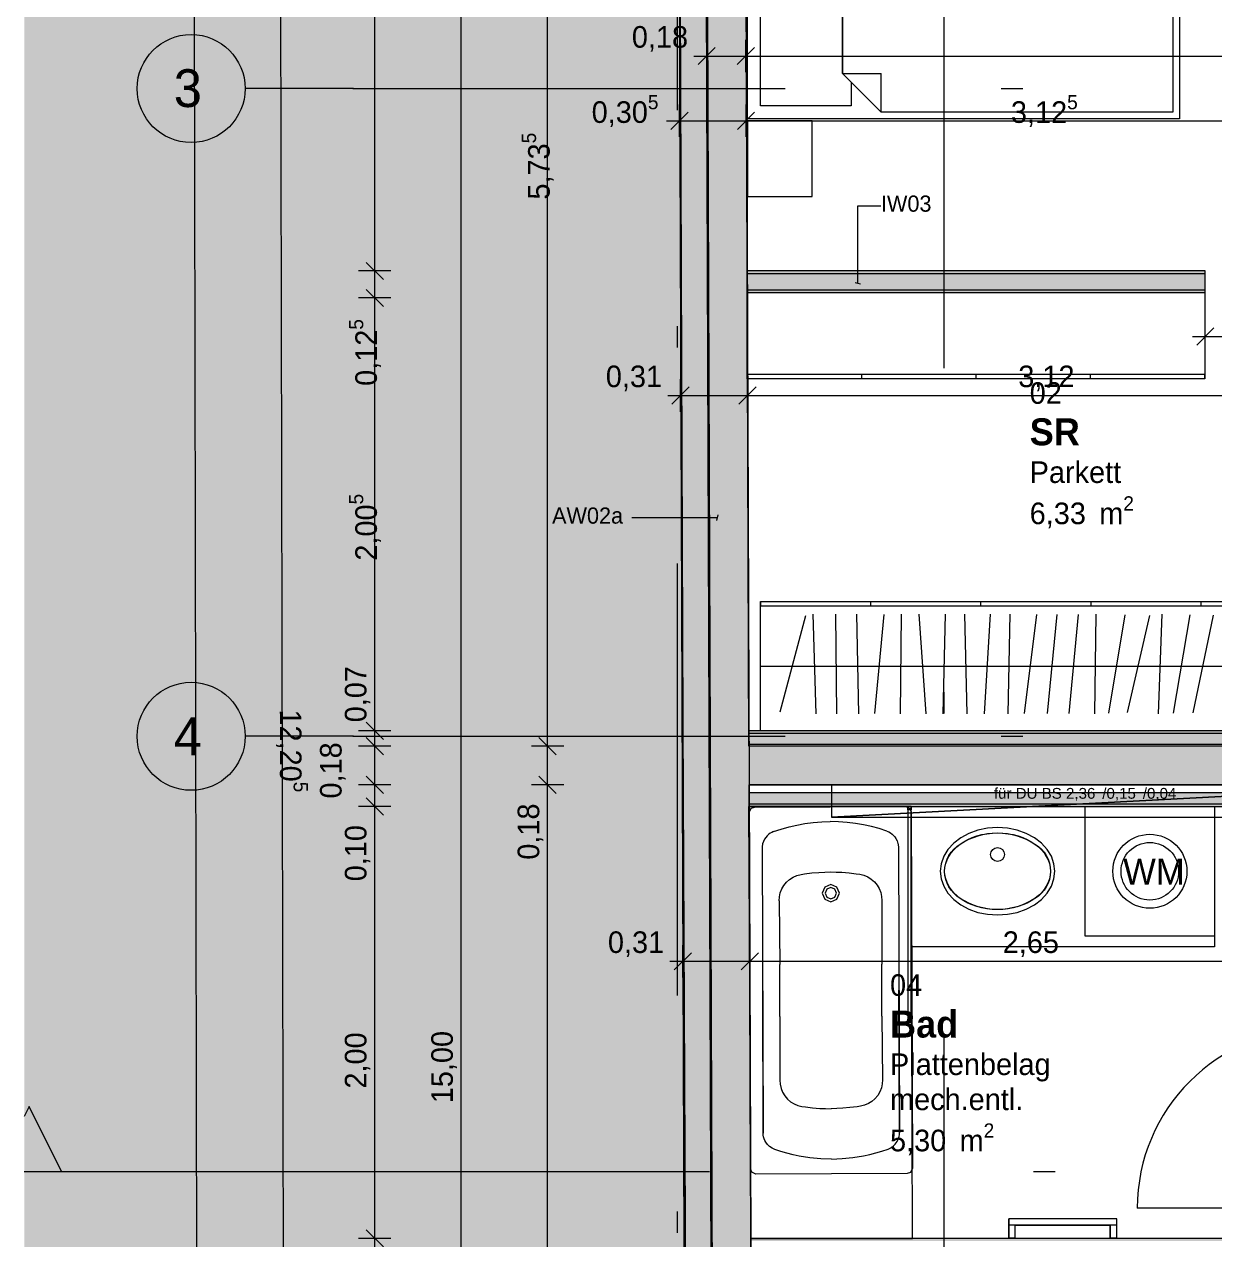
# Model space of a CAD drawing. Header units: metres. Extents: x -3 to 205, y -18 to 45.
# Drawn here: x -3.02 to 2.49, y -8.33 to -2.7 of the extents above; entities that cross this region are included whole.
import ezdxf

# ---------------------------------------------------------------- set-up
doc = ezdxf.new("R2010")
doc.units = ezdxf.units.M
doc.header["$MEASUREMENT"] = 0
for name, pattern in [('Achse', [0.004, 0.002, -0.001, 0, -0.001]), ('Punkt 1_1', [0.075, 0.025, -0.05]), ('Schnittlinie', [0.006, 0.003, -0.0015, 0, -0.0015]), ('Untersicht', [0.001, 0.0005, -0.0005])]:
    doc.linetypes.add(name, pattern=pattern)
for name, color, linetype in [('1._1.Stock PP STG1_3_000 Achsraster', 7, 'Continuous'), ('1._1.Stock PP STG1_3_110 Wand Aussen', 7, 'Continuous'), ('1._1.Stock PP STG1_3_120 Wand Innen tragend', 7, 'Continuous'), ('1._1.Stock PP STG1_3_130 Wand Innen', 7, 'Continuous'), ('1._1.Stock PP STG1_3_210 Decke', 7, 'Continuous'), ('1._1.Stock PP STG1_3_220 Bodenaufbau', 7, 'Continuous'), ('1._1.Stock PP STG1_3_270 Deckendurchbruchsymbol', 7, 'Continuous'), ('1._1.Stock PP STG1_3_510 Möblierung', 7, 'Continuous'), ('1._1.Stock PP STG1_3_540 Sanitäreinrichtung', 7, 'Continuous'), ('1._1.Stock PP STG1_3_725 Nachbarbebauung', 7, 'Continuous'), ('1._1.Stock PP STG1_3_810 Raum', 7, 'Continuous'), ('1._1.Stock PP STG1_3_815 Raumbegrenzung', 7, 'Continuous'), ('1._1.Stock PP STG1_3_851 Marker Schnitt', 7, 'Continuous'), ('1._1.Stock PP STG1_3_915 Allgemein Beschriftung.x', 7, 'Continuous'), ('1._1.Stock PP STG1_3_950 Polierplan Bemaßung', 7, 'Continuous'), ('1._1.Stock PP STG1_3_Neubau_840 Baulinien', 7, 'Continuous')]:
    doc.layers.add(name, color=color, linetype=linetype)
doc.styles.add('ERSTELLTER_STIL_1', font='arial.ttf')
doc.styles.add('ERSTELLTER_STIL_2', font='')
doc.styles.add('ERSTELLTER_STIL_6', font='')
doc.styles.add('ERSTELLTER_STIL_8', font='')
doc.styles.get('ERSTELLTER_STIL_2').set_extended_font_data('Eurostile')
doc.styles.get('ERSTELLTER_STIL_6').set_extended_font_data('Eurostile', bold=True)
doc.styles.get('ERSTELLTER_STIL_8').set_extended_font_data('Muli')
doc.linetypes.add('Grenze Bundesland', pattern='A,0,[2,415_260415_PP_VA_1_4 1 St1.Shx,S=1.5873e-05,R=0,X=0,Y=0],-0.003,0', length=0.003)
doc.linetypes.add('Grenze Grundstück', pattern='A,0,[1,415_260415_PP_VA_1_4 1 St1.Shx,S=0.00031746,R=0,X=0,Y=0],-0.04,0', length=0.04)

msp = doc.modelspace()

# ---------------------------------------------------------------- hatches: boundary and pattern name
at = {"layer": '1._1.Stock PP STG1_3_110 Wand Aussen', "linetype": 'Continuous', "lineweight": 13, "true_color": 0xff6400}
msp.add_hatch(color=30, dxfattribs=at).paths.add_polyline_path([(0.0048, 0.0639), (0.0602, -15.0639), (0.1797, -14.9168), (0.1253, -0.0832)])
at = {"layer": '1._1.Stock PP STG1_3_110 Wand Aussen', "linetype": 'Continuous', "lineweight": 0, "true_color": 0x373737}
msp.add_hatch(color=250, dxfattribs=at).paths.add_polyline_path([(0.1845, -14.87), (0.1305, -0.13), (0.1255, -0.13), (0.1795, -14.87)])
at = {"layer": '1._1.Stock PP STG1_3_110 Wand Aussen', "linetype": 'Continuous', "lineweight": 13, "true_color": 0x3f7f02}
msp.add_hatch(color=76, dxfattribs=at).paths.add_polyline_path([(0.3111, -0.31), (0.1311, -0.31), (0.1839, -14.69), (0.3639, -14.69)])
at = {"layer": '1._1.Stock PP STG1_3_120 Wand Innen tragend', "linetype": 'Continuous', "lineweight": 13, "true_color": 0xfb02fe}
msp.add_hatch(color=6, dxfattribs=at).paths.add_polyline_path([(3.445, -5.975), (0.3319, -5.975), (0.332, -5.9875), (3.445, -5.9875)])
at = {"layer": '1._1.Stock PP STG1_3_120 Wand Innen tragend', "linetype": 'Continuous', "lineweight": 13, "true_color": 0xffaa00}
msp.add_hatch(color=40, dxfattribs=at).paths.add_polyline_path([(3.445, -5.9875), (0.332, -5.9875), (0.3321, -6.0375), (3.445, -6.0375)])
at = {"layer": '1._1.Stock PP STG1_3_120 Wand Innen tragend', "linetype": 'Continuous', "lineweight": 13, "true_color": 0x3f7f02}
msp.add_hatch(color=76, dxfattribs=at).paths.add_polyline_path([(3.445, -6.045), (0.3322, -6.045), (0.3328, -6.225), (3.445, -6.225)])
at = {"layer": '1._1.Stock PP STG1_3_130 Wand Innen', "linetype": 'Continuous', "lineweight": 13, "true_color": 0xfb02fe}
for points in [[(2.445, -3.845), (0.3241, -3.845), (0.3241, -3.8575), (2.445, -3.8575)], [(0.3245, -3.945), (2.445, -3.945), (2.445, -3.9325), (0.3244, -3.9325)], [(0.3332, -6.325), (2.985, -6.325), (2.985, -6.3125), (0.3331, -6.3125)], [(2.985, -8.325), (0.3405, -8.325), (0.3406, -8.3375), (2.985, -8.3375)]]:
    msp.add_hatch(color=6, dxfattribs=at).paths.add_polyline_path(points)
at = {"layer": '1._1.Stock PP STG1_3_130 Wand Innen', "linetype": 'Continuous', "lineweight": 13, "true_color": 0xffaa00}
for points in [[(2.445, -3.8575), (0.3241, -3.8575), (0.3244, -3.9325), (2.445, -3.9325)], [(0.3331, -6.3125), (2.985, -6.3125), (2.985, -6.2625), (0.333, -6.2625)]]:
    msp.add_hatch(color=40, dxfattribs=at).paths.add_polyline_path(points)
at = {"layer": '1._1.Stock PP STG1_3_725 Nachbarbebauung', "linetype": 'Continuous', "lineweight": 0, "true_color": 0x1f1f1f}
msp.add_hatch(color=250, dxfattribs=at).paths.add_polyline_path([(-3.0225, -18), (0.0554, -18), (0.0528, -14.1947), (0.0564, -12.2031), (0.0099, -2.0785), (-3.0225, -2.0701)])
at = {"layer": '1._1.Stock PP STG1_3_851 Marker Schnitt', "linetype": 'Continuous', "lineweight": 0, "true_color": 0x000000}
msp.add_hatch(color=18, dxfattribs=at).paths.add_polyline_path([(-3, -7.715), (-3.0225, -7.76), (-3.0225, -8.015), (-2.85, -8.015)])

# ---------------------------------------------------------------- linework, layer by layer
at = {"layer": '1._1.Stock PP STG1_3_000 Achsraster', "color": 5, "linetype": 'Achse', "lineweight": 0, "ltscale": 1000}
for p, q in [((0, 3), (0, -18)), ((-1.5, -3), (-2, -3)), ((-1.5, -3), (21, -3)), ((-1.5, -6), (-2, -6)), ((-1.5, -6), (21, -6))]:
    msp.add_line(p, q, dxfattribs=at)
at = {"layer": '1._1.Stock PP STG1_3_000 Achsraster', "color": 5, "linetype": 'Continuous', "lineweight": 0, "ltscale": 1000}
for centre in [(-2.25, -3), (-2.25, -6)]:
    msp.add_circle(centre, 0.25, dxfattribs=at)
at = {"layer": '1._1.Stock PP STG1_3_000 Achsraster', "color": 5, "linetype": 'Achse', "lineweight": 0, "ltscale": 1000}
for p in [(-1.5, -3), (-1.5, -3), (-1.5, -6), (-1.5, -6)]:
    msp.add_point(p, dxfattribs=at)
at = {"layer": '1._1.Stock PP STG1_3_110 Wand Aussen', "color": 7, "linetype": 'Continuous', "lineweight": 13, "ltscale": 1000}
for p, q in [((0.0048, 0.0639), (0.0602, -15.0639)), ((0.1255, -0.13), (0.1795, -14.87))]:
    msp.add_line(p, q, dxfattribs=at)
at = {"layer": '1._1.Stock PP STG1_3_110 Wand Aussen', "color": 7, "linetype": 'Continuous', "lineweight": 18, "ltscale": 1000}
msp.add_line((0.1311, -0.31), (0.1839, -14.69), dxfattribs=at)
at = {"layer": '1._1.Stock PP STG1_3_110 Wand Aussen', "color": 7, "linetype": 'Continuous', "lineweight": 13, "ltscale": 1000, "flags": 128}
msp.add_lwpolyline([(-0.0003, 0.07), (0.0553, -15.07)], dxfattribs=at)
at = {"layer": '1._1.Stock PP STG1_3_110 Wand Aussen', "color": 7, "linetype": 'Continuous', "lineweight": 18, "ltscale": 1000, "flags": 128}
for points in [[(0.3322, -6.045), (0.3111, -0.31)], [(0.3639, -14.69), (0.3328, -6.225)]]:
    msp.add_lwpolyline(points, dxfattribs=at)
at = {"layer": '1._1.Stock PP STG1_3_120 Wand Innen tragend', "color": 7, "linetype": 'Continuous', "lineweight": 13, "ltscale": 1000}
for p, q in [((3.445, -5.9875), (0.332, -5.9875)), ((3.445, -6.0375), (0.3321, -6.0375))]:
    msp.add_line(p, q, dxfattribs=at)
at = {"layer": '1._1.Stock PP STG1_3_120 Wand Innen tragend', "color": 7, "linetype": 'Continuous', "lineweight": 18, "ltscale": 1000}
msp.add_line((3.445, -6.045), (0.3322, -6.045), dxfattribs=at)
at = {"layer": '1._1.Stock PP STG1_3_120 Wand Innen tragend', "color": 7, "linetype": 'Continuous', "lineweight": 13, "ltscale": 1000, "flags": 128}
for points in [[(3.445, -5.975), (0.3319, -5.975)], [(0.3319, -5.975), (0.332, -5.9875)], [(0.332, -5.9875), (0.3321, -6.0375)], [(0.3321, -6.0375), (0.3322, -6.045)]]:
    msp.add_lwpolyline(points, dxfattribs=at)
at = {"layer": '1._1.Stock PP STG1_3_120 Wand Innen tragend', "color": 7, "linetype": 'Continuous', "lineweight": 18, "ltscale": 1000, "flags": 128}
msp.add_lwpolyline([(0.3328, -6.225), (3.445, -6.225)], dxfattribs=at)
at = {"layer": '1._1.Stock PP STG1_3_130 Wand Innen', "color": 7, "linetype": 'Continuous', "lineweight": 18, "ltscale": 1000}
for p, q in [((2.445, -3.8575), (0.3241, -3.8575)), ((0.3244, -3.9325), (2.445, -3.9325)), ((2.985, -6.2625), (0.333, -6.2625)), ((0.3331, -6.3125), (2.985, -6.3125))]:
    msp.add_line(p, q, dxfattribs=at)
at = {"layer": '1._1.Stock PP STG1_3_130 Wand Innen', "color": 7, "linetype": 'Continuous', "lineweight": 13, "ltscale": 1000}
msp.add_line((2.96, -8.185), (2.13, -8.185), dxfattribs=at)
at = {"layer": '1._1.Stock PP STG1_3_130 Wand Innen', "color": 7, "linetype": 'Continuous', "lineweight": 18, "ltscale": 1000, "flags": 128}
for points in [[(2.445, -3.845), (0.3241, -3.845)], [(0.3241, -3.845), (0.3245, -3.945)], [(2.445, -3.945), (2.445, -3.845)], [(0.3245, -3.945), (2.445, -3.945)], [(2.985, -6.225), (0.3328, -6.225)], [(0.3328, -6.225), (0.3332, -6.325)], [(0.3332, -6.325), (2.985, -6.325)], [(2.985, -8.325), (0.3405, -8.325)], [(0.3405, -8.325), (0.3409, -8.425)]]:
    msp.add_lwpolyline(points, dxfattribs=at)
at = {"layer": '1._1.Stock PP STG1_3_130 Wand Innen', "color": 7, "linetype": 'Continuous', "lineweight": 13, "ltscale": 1000}
msp.add_arc((2.96, -8.185), 0.83, 90, 180, dxfattribs=at)
at = {"layer": '1._1.Stock PP STG1_3_210 Decke', "color": 7, "linetype": 'Continuous', "lineweight": 13, "ltscale": 1000, "true_color": 0xf4f4f4, "flags": 128}
msp.add_lwpolyline([(0.1305, -0.13), (0.1845, -14.87), (5.505, -14.87), (5.505, -15.84), (13.475, -15.84), (13.475, -14.87), (18.8055, -14.87), (18.8546, -0.13), (15.89, -0.13)], dxfattribs=at)
msp.add_lwpolyline([(0.1305, -0.13), (0.1845, -14.87), (5.505, -14.87), (5.505, -15.84), (13.475, -15.84), (13.475, -14.87), (18.8055, -14.87), (18.8546, -0.13), (15.89, -0.13)], dxfattribs=at)
msp.add_lwpolyline([(0.1305, -0.13), (0.1845, -14.87), (5.505, -14.87), (5.505, -15.84), (13.475, -15.84), (13.475, -14.87), (18.8055, -14.87), (18.8546, -0.13), (15.89, -0.13)], dxfattribs=at)
at = {"layer": '1._1.Stock PP STG1_3_220 Bodenaufbau', "color": 7, "linetype": 'Continuous', "lineweight": 13, "ltscale": 1000, "true_color": 0xf4f4f4, "flags": 128}
msp.add_lwpolyline([(3.445, -0.31), (0.3111, -0.31), (0.3639, -14.69), (5.685, -14.69), (5.685, -15.66), (13.295, -15.66), (13.295, -14.69), (18.6261, -14.69), (18.674, -0.31), (15.505, -0.31), (15.505, -0.71), (12.78, -0.71), (12.78, -0.13), (6.2, -0.13), (6.2, -0.71), (3.445, -0.71)], close=True, dxfattribs=at)
at = {"layer": '1._1.Stock PP STG1_3_270 Deckendurchbruchsymbol', "color": 1, "linetype": 'Continuous', "lineweight": 0, "ltscale": 1000, "flags": 128}
for points in [[(2.9548, -6.255), (3.075, -6.2252), (0.715, -6.225), (0.715, -6.375)], [(0.715, -6.375), (3.075, -6.3752), (3.075, -6.2252), (2.9548, -6.255)]]:
    msp.add_lwpolyline(points, close=True, dxfattribs=at)
at = {"layer": '1._1.Stock PP STG1_3_510 Möblierung', "color": 8, "linetype": 'Continuous', "lineweight": 13, "ltscale": 1000, "true_color": 0x7e7f7f}
for p, q in [((0.325, -3.14), (0.325, -1.34)), ((2.325, -1.34), (2.325, -3.14)), ((0.765, -2.93), (0.765, -2.24)), ((2.295, -2.24), (2.295, -3.11)), ((0.945, -3.11), (0.765, -2.93)), ((0.765, -2.93), (0.945, -2.93)), ((0.945, -3.11), (0.945, -2.93)), ((2.325, -3.14), (0.325, -3.14)), ((0.625, -3.15), (0.325, -3.15)), ((0.325, -3.15), (0.325, -3.5)), ((0.625, -3.5), (0.625, -3.15)), ((2.295, -3.11), (0.945, -3.11)), ((0.325, -3.5), (0.625, -3.5)), ((2.4434, -4.325), (0.3245, -4.325)), ((0.8542, -4.345), (0.8542, -4.325)), ((1.384, -4.345), (1.384, -4.325)), ((1.9137, -4.345), (1.9137, -4.325)), ((2.4434, -4.345), (2.4434, -4.325)), ((0.385, -5.375), (0.385, -5.395)), ((0.385, -5.395), (3.445, -5.395)), ((0.895, -5.375), (0.895, -5.395)), ((1.405, -5.375), (1.405, -5.395)), ((1.915, -5.375), (1.915, -5.395)), ((2.425, -5.375), (2.425, -5.395)), ((0.5948, -5.442), (0.4752, -5.888)), ((0.6276, -5.4343), (0.6424, -5.8957)), ((0.7325, -5.4341), (0.7375, -5.8959)), ((0.8303, -5.4342), (0.8397, -5.8958)), ((0.9564, -5.4351), (0.9136, -5.8949)), ((1.037, -5.4341), (1.033, -5.8959)), ((1.1192, -5.4347), (1.1508, -5.8953)), ((1.2409, -5.4342), (1.2291, -5.8958)), ((1.3296, -5.4342), (1.3404, -5.8958)), ((1.4494, -5.4346), (1.4206, -5.8954)), ((1.5399, -5.4342), (1.5301, -5.8958)), ((1.6638, -5.4359), (1.6062, -5.8941)), ((1.7573, -5.4352), (1.7127, -5.8948)), ((1.8571, -5.4352), (1.8129, -5.8948)), ((1.9379, -5.4342), (1.9321, -5.8959)), ((2.0727, -5.4372), (1.9973, -5.8928)), ((2.1865, -5.4399), (2.0835, -5.8901)), ((2.2432, -5.4343), (2.2268, -5.8957)), ((2.3738, -5.4374), (2.2962, -5.8926)), ((2.4821, -5.439), (2.3879, -5.891)), ((0.385, -5.675), (3.445, -5.675))]:
    msp.add_line(p, q, dxfattribs=at)
at = {"layer": '1._1.Stock PP STG1_3_510 Möblierung', "color": 8, "linetype": 'Continuous', "lineweight": 13, "ltscale": 1000, "true_color": 0x7e7f7f, "flags": 128}
for points in [[(0.765, -2.93), (0.805, -2.97), (0.805, -3.08), (0.385, -3.08), (0.385, -2.3), (0.765, -2.3)], [(2.4434, -4.345), (0.3245, -4.345), (0.3245, -3.945), (2.4434, -3.945)], [(0.385, -5.375), (3.445, -5.375), (3.445, -5.975), (0.385, -5.975)]]:
    msp.add_lwpolyline(points, close=True, dxfattribs=at)
at = {"layer": '1._1.Stock PP STG1_3_540 Sanitäreinrichtung', "color": 150, "linetype": 'Continuous', "lineweight": 13, "ltscale": 1000, "true_color": 0x0f7ffe}
for p, q in [((1.0682, -6.34), (1.0682, -6.325)), ((1.0682, -6.325), (1.0832, -6.325)), ((1.0832, -6.34), (1.0682, -6.34)), ((1.0832, -6.325), (1.0832, -6.34)), ((0.5181, -6.4192), (0.5546, -6.4109)), ((0.5546, -6.4109), (0.5914, -6.4043)), ((0.5914, -6.4043), (0.6302, -6.3992)), ((0.6302, -6.3992), (0.6693, -6.3962)), ((0.6693, -6.3962), (0.7084, -6.395)), ((0.7476, -6.3959), (0.7084, -6.395)), ((0.7867, -6.3987), (0.7476, -6.3959)), ((0.8256, -6.4034), (0.7867, -6.3987)), ((0.8624, -6.4098), (0.8256, -6.4034)), ((0.899, -6.4178), (0.8624, -6.4098)), ((0.4099, -6.468), (0.4048, -6.4756)), ((0.4159, -6.461), (0.4099, -6.468)), ((0.4227, -6.4547), (0.4159, -6.461)), ((0.4301, -6.4493), (0.4227, -6.4547)), ((0.4381, -6.4447), (0.4301, -6.4493)), ((0.4466, -6.4411), (0.4381, -6.4447)), ((0.4466, -6.4411), (0.4821, -6.4293)), ((0.4821, -6.4293), (0.5181, -6.4192)), ((0.935, -6.4277), (0.899, -6.4178)), ((0.9706, -6.4392), (0.935, -6.4277)), ((0.9706, -6.4392), (0.9791, -6.4427)), ((0.9791, -6.4427), (0.9871, -6.4473)), ((0.9871, -6.4473), (0.9946, -6.4526)), ((0.9946, -6.4526), (1.0014, -6.4589)), ((1.0014, -6.4589), (1.0075, -6.4658)), ((1.0075, -6.4658), (1.0127, -6.4734)), ((0.3935, -6.5139), (0.3934, -6.5171)), ((0.3934, -6.5171), (0.3983, -7.838)), ((0.3937, -6.5107), (0.3935, -6.5139)), ((0.394, -6.5075), (0.3937, -6.5107)), ((0.3944, -6.5044), (0.394, -6.5075)), ((0.395, -6.5012), (0.3944, -6.5044)), ((0.3956, -6.4981), (0.395, -6.5012)), ((0.3994, -6.4865), (0.3956, -6.4981)), ((0.4048, -6.4756), (0.3994, -6.4865)), ((1.0127, -6.4734), (1.0182, -6.4843)), ((1.0182, -6.4843), (1.022, -6.4958)), ((1.022, -6.4958), (1.0227, -6.4989)), ((1.0227, -6.4989), (1.0233, -6.5021)), ((1.0233, -6.5021), (1.0237, -6.5052)), ((1.0237, -6.5052), (1.0241, -6.5084)), ((1.0241, -6.5084), (1.0242, -6.5116)), ((1.0242, -6.5116), (1.0243, -6.5148)), ((1.0243, -6.5148), (1.0292, -7.8357)), ((0.5545, -6.6443), (0.5734, -6.6396)), ((0.5734, -6.6396), (0.5894, -6.6371)), ((0.5894, -6.6371), (0.6229, -6.633)), ((0.6229, -6.633), (0.6564, -6.6301)), ((0.6564, -6.6301), (0.6828, -6.6288)), ((0.6828, -6.6288), (0.7093, -6.6283)), ((0.7093, -6.6283), (0.7358, -6.6286)), ((0.7358, -6.6286), (0.7622, -6.6297)), ((0.7622, -6.6297), (0.7958, -6.6323)), ((0.7958, -6.6323), (0.8292, -6.6362)), ((0.8292, -6.6362), (0.8453, -6.6386)), ((0.8453, -6.6386), (0.8642, -6.6432)), ((0.4841, -6.7067), (0.4936, -6.6903)), ((0.4936, -6.6903), (0.5059, -6.6752)), ((0.5059, -6.6752), (0.5204, -6.6624)), ((0.5204, -6.6624), (0.5367, -6.6519)), ((0.5367, -6.6519), (0.5545, -6.6443)), ((0.8642, -6.6432), (0.882, -6.6507)), ((0.882, -6.6507), (0.8985, -6.661)), ((0.8985, -6.661), (0.913, -6.6737)), ((0.913, -6.6737), (0.9254, -6.6887)), ((0.9254, -6.6887), (0.935, -6.7051)), ((0.4719, -6.7622), (0.4731, -6.7431)), ((0.4731, -6.7431), (0.4772, -6.7245)), ((0.4772, -6.7245), (0.4841, -6.7067)), ((0.935, -6.7051), (0.9421, -6.7228)), ((0.9421, -6.7228), (0.9463, -6.7413)), ((0.9463, -6.7413), (0.9477, -6.7604)), ((0.4719, -6.7622), (0.4746, -7.0573)), ((0.9477, -6.7604), (0.9472, -7.0556)), ((0.4753, -7.1629), (0.4746, -7.0573)), ((0.9472, -7.1611), (0.9472, -7.0556)), ((0.3983, -7.838), (0.3959, -7.1775)), ((0.4754, -7.2972), (0.4753, -7.1629)), ((0.9481, -7.2955), (0.9472, -7.1611)), ((1.0292, -7.8357), (1.0267, -7.1752)), ((0.4754, -7.2972), (0.4749, -7.5923)), ((0.9481, -7.2955), (0.9508, -7.5906)), ((1.0682, -7.325), (1.0682, -7.31)), ((1.0682, -7.31), (1.0832, -7.31)), ((1.0832, -7.31), (1.0832, -7.325)), ((1.0832, -7.325), (1.0682, -7.325)), ((0.4749, -7.5923), (0.4763, -7.6116)), ((0.9508, -7.5906), (0.9495, -7.6099)), ((0.4763, -7.6116), (0.4807, -7.6304)), ((0.4807, -7.6304), (0.488, -7.6485)), ((0.488, -7.6485), (0.4979, -7.665)), ((0.9381, -7.6468), (0.9283, -7.6635)), ((0.9453, -7.6287), (0.9381, -7.6468)), ((0.9495, -7.6099), (0.9453, -7.6287)), ((0.4979, -7.665), (0.5105, -7.6799)), ((0.5105, -7.6799), (0.5249, -7.6923)), ((0.5249, -7.6923), (0.5412, -7.7024)), ((0.5412, -7.7024), (0.5587, -7.7097)), ((0.5587, -7.7097), (0.5773, -7.7141)), ((0.8678, -7.7085), (0.8493, -7.7131)), ((0.8853, -7.7011), (0.8678, -7.7085)), ((0.9015, -7.6909), (0.8853, -7.7011)), ((0.9158, -7.6784), (0.9015, -7.6909)), ((0.9283, -7.6635), (0.9158, -7.6784)), ((0.5773, -7.7141), (0.5934, -7.7165)), ((0.5934, -7.7165), (0.6269, -7.7204)), ((0.6269, -7.7204), (0.6604, -7.723)), ((0.6604, -7.723), (0.6869, -7.7241)), ((0.6869, -7.7241), (0.7133, -7.7245)), ((0.7398, -7.724), (0.7133, -7.7245)), ((0.7662, -7.7226), (0.7398, -7.724)), ((0.7997, -7.7198), (0.7662, -7.7226)), ((0.8332, -7.7157), (0.7997, -7.7198)), ((0.8493, -7.7131), (0.8332, -7.7157)), ((0.3988, -7.8467), (0.3983, -7.838)), ((0.4002, -7.8552), (0.3988, -7.8467)), ((0.4026, -7.8636), (0.4002, -7.8552)), ((0.4058, -7.8717), (0.4026, -7.8636)), ((0.4099, -7.8793), (0.4058, -7.8717)), ((0.4181, -7.8905), (0.4099, -7.8793)), ((1.0098, -7.8883), (1.0178, -7.8771)), ((1.0178, -7.8771), (1.0219, -7.8694)), ((1.0219, -7.8694), (1.0251, -7.8613)), ((1.0251, -7.8613), (1.0273, -7.8529)), ((1.0273, -7.8529), (1.0287, -7.8443)), ((1.0287, -7.8443), (1.0292, -7.8357)), ((0.428, -7.9001), (0.4181, -7.8905)), ((0.4394, -7.9079), (0.428, -7.9001)), ((0.452, -7.9135), (0.4394, -7.9079)), ((0.4799, -7.9228), (0.452, -7.9135)), ((0.5082, -7.9309), (0.4799, -7.9228)), ((0.5367, -7.938), (0.5082, -7.9309)), ((0.8915, -7.9367), (0.92, -7.9294)), ((0.92, -7.9294), (0.9482, -7.921)), ((0.9482, -7.921), (0.976, -7.9116)), ((0.976, -7.9116), (0.9885, -7.9058)), ((0.9885, -7.9058), (0.9999, -7.898)), ((0.9999, -7.898), (1.0098, -7.8883)), ((0.5654, -7.944), (0.5367, -7.938)), ((0.6147, -7.9517), (0.5654, -7.944)), ((0.6643, -7.9563), (0.6147, -7.9517)), ((0.7142, -7.9577), (0.6643, -7.9563)), ((0.7142, -7.9577), (0.764, -7.9559)), ((0.764, -7.9559), (0.8136, -7.951)), ((0.8136, -7.951), (0.8628, -7.9429)), ((0.8628, -7.9429), (0.8915, -7.9367)), ((1.535, -8.3247), (1.535, -8.2347)), ((2.035, -8.2347), (1.535, -8.2347)), ((2.035, -8.2647), (1.535, -8.2647)), ((1.565, -8.3247), (1.565, -8.2647)), ((2.005, -8.3247), (2.005, -8.2647)), ((2.035, -8.3247), (2.035, -8.2347)), ((1.565, -8.3247), (1.535, -8.3247)), ((2.035, -8.3247), (2.005, -8.3247))]:
    msp.add_line(p, q, dxfattribs=at)
at = {"layer": '1._1.Stock PP STG1_3_540 Sanitäreinrichtung', "color": 150, "linetype": 'Continuous', "lineweight": 13, "ltscale": 1000, "true_color": 0x0f7ffe, "flags": 128}
for points in [[(0.3304, -6.325), (0.3405, -8.325), (1.0894, -8.325), (1.0832, -6.325)], [(1.0682, -6.325), (1.0682, -6.34), (1.0682, -7.31), (1.0682, -7.325), (1.0832, -7.325), (1.0832, -7.31), (1.0832, -6.34), (1.0832, -6.325)], [(2.4882, -6.975), (1.0832, -6.975), (1.0832, -6.325), (2.4882, -6.325)], [(0.7112, -6.6864), (0.6829, -6.6982), (0.6713, -6.7265), (0.6832, -6.7548), (0.7115, -6.7664), (0.7397, -6.7545), (0.7513, -6.7262), (0.7395, -6.698)], [(2.035, -8.3247), (2.035, -8.2347), (1.535, -8.2347), (1.535, -8.3247), (1.565, -8.3247), (1.565, -8.2647), (2.005, -8.2647), (2.005, -8.3247)]]:
    msp.add_lwpolyline(points, close=True, dxfattribs=at)
for points in [[(0.3449, -8.0183), (0.3393, -8.0027), (0.3333, -6.3528), (0.3426, -6.3332), (0.3582, -6.3277), (1.0582, -6.3251), (1.0778, -6.3344)], [(1.0778, -6.3344), (1.0833, -6.35), (1.0893, -8)], [(0.7112, -6.7004), (0.6929, -6.7081), (0.6853, -6.7265), (0.693, -6.7448)], [(0.693, -6.7448), (0.7114, -6.7524), (0.7298, -6.7447), (0.7374, -6.7263), (0.7296, -6.7079)], [(0.7296, -6.7079), (0.7112, -6.7004)], [(1.08, -8.0196), (1.0644, -8.0251), (0.3644, -8.0276), (0.3449, -8.0183)], [(1.0893, -8), (1.08, -8.0196)]]:
    msp.add_lwpolyline(points, dxfattribs=at)
at = {"layer": '1._1.Stock PP STG1_3_540 Sanitäreinrichtung', "color": 150, "linetype": 'Punkt 1_1', "lineweight": 13, "ltscale": 1000, "true_color": 0x0f7ffe, "flags": 128}
msp.add_lwpolyline([(2.4882, -6.325), (2.4882, -6.925), (1.8882, -6.925), (1.8882, -6.325)], close=True, dxfattribs=at)
at = {"layer": '1._1.Stock PP STG1_3_540 Sanitäreinrichtung', "color": 150, "linetype": 'Grenze Bundesland', "lineweight": 13, "ltscale": 1000, "true_color": 0x0f7ffe, "flags": 128}
msp.add_lwpolyline([(1.4832, -6.4225), (1.4372, -6.4256), (1.3926, -6.4347), (1.3507, -6.4496), (1.3129, -6.4699), (1.2802, -6.4948), (1.2537, -6.5238), (1.2342, -6.5557), (1.2222, -6.5898), (1.2182, -6.625), (1.2222, -6.6602), (1.2342, -6.6943), (1.2537, -6.7263), (1.2802, -6.7552), (1.3129, -6.7801), (1.3507, -6.8004), (1.3926, -6.8153), (1.4372, -6.8244), (1.4832, -6.8275), (1.5292, -6.8244), (1.5738, -6.8153), (1.6157, -6.8004), (1.6535, -6.7801), (1.6862, -6.7552), (1.7127, -6.7263), (1.7322, -6.6943), (1.7442, -6.6602), (1.7482, -6.625), (1.7442, -6.5898), (1.7322, -6.5557), (1.7127, -6.5238), (1.6862, -6.4948), (1.6535, -6.4699), (1.6157, -6.4496), (1.5738, -6.4347), (1.5292, -6.4256)], close=True, dxfattribs=at)
at = {"layer": '1._1.Stock PP STG1_3_540 Sanitäreinrichtung', "color": 150, "linetype": 'Continuous', "lineweight": 13, "ltscale": 1000, "true_color": 0x0f7ffe, "flags": 128}
msp.add_lwpolyline([(1.4832, -6.4475, -0.146813), (1.6564, -6.4995, -0.265687), (1.7282, -6.625, -0.265687), (1.6564, -6.7505, -0.146813), (1.4832, -6.8025, -0.146813), (1.31, -6.7505, -0.265687), (1.2382, -6.625, -0.265687), (1.31, -6.4995, -0.146813)], format="xyb", close=True, dxfattribs=at)
at = {"layer": '1._1.Stock PP STG1_3_540 Sanitäreinrichtung', "color": 150, "linetype": 'Punkt 1_1', "lineweight": 13, "ltscale": 1000, "true_color": 0x0f7ffe}
for radius in [0.1714, 0.1333]:
    msp.add_circle((2.1882, -6.625), radius, dxfattribs=at)
at = {"layer": '1._1.Stock PP STG1_3_540 Sanitäreinrichtung', "color": 150, "linetype": 'Continuous', "lineweight": 13, "ltscale": 1000, "true_color": 0x0f7ffe}
msp.add_circle((1.4832, -6.5475), 0.032, dxfattribs=at)
msp.add_ellipse((1.4832, -6.625), major_axis=(0.245, 0), ratio=0.72449, dxfattribs=at)
at = {"layer": '1._1.Stock PP STG1_3_725 Nachbarbebauung', "color": 8, "linetype": 'Continuous', "lineweight": 13, "ltscale": 1000, "flags": 128}
msp.add_lwpolyline([(0.0554, -18), (0.0528, -14.1947), (0.0564, -12.2031), (0.0099, -2.0785), (-3.0225, -2.0701)], dxfattribs=at)
at = {"layer": '1._1.Stock PP STG1_3_815 Raumbegrenzung', "color": 8, "linetype": 'Untersicht', "lineweight": 13, "ltscale": 1000, "flags": 128}
msp.add_lwpolyline([(3.445, -3.945), (2.445, -3.945)], dxfattribs=at)
at = {"layer": '1._1.Stock PP STG1_3_851 Marker Schnitt', "color": 7, "linetype": 'Schnittlinie', "lineweight": 13, "ltscale": 1000}
for p, q in [((1.235, 4.805), (1.235, -18)), ((-2.85, -8.015), (14.6743, -8.015))]:
    msp.add_line(p, q, dxfattribs=at)
at = {"layer": '1._1.Stock PP STG1_3_851 Marker Schnitt', "color": 7, "linetype": 'Continuous', "lineweight": 13, "ltscale": 1000, "flags": 128}
msp.add_lwpolyline([(-3.0225, -8.015), (-2.85, -8.015), (-3, -7.715), (-3.0225, -7.76)], dxfattribs=at)
at = {"layer": '1._1.Stock PP STG1_3_915 Allgemein Beschriftung.x', "color": 7, "linetype": 'Continuous', "lineweight": 13, "ltscale": 1000}
for p, q in [((0.8365, -3.9016), (0.8365, -3.5429)), ((0.8365, -3.5429), (0.9433, -3.5429)), ((0.824, -3.8982), (0.849, -3.9049)), ((-0.0449, -4.9875), (-0.2105, -4.9875)), ((0.187, -4.9875), (-0.0449, -4.9875)), ((0.1836, -5), (0.1903, -4.975))]:
    msp.add_line(p, q, dxfattribs=at)
at = {"layer": '1._1.Stock PP STG1_3_950 Polierplan Bemaßung', "color": 1, "linetype": 'Continuous', "lineweight": 13, "ltscale": 1000, "true_color": 0xfb0106}
for p, q in [((-1, -15), (-1, 0)), ((-2.2413, -0.0046), (-2.2061, -18)), ((-1.8413, -0.0038), (-1.8174, -12.2067))]:
    msp.add_line(p, q, dxfattribs=at)
at = {"layer": '1._1.Stock PP STG1_3_950 Polierplan Bemaßung', "color": 6, "linetype": 'Continuous', "lineweight": 13, "ltscale": 1000, "true_color": 0xfb02fe}
for p, q in [((-1.4, -3.845), (-1.4, -0.31)), ((0.0112, -3.2244), (0.0112, -3.0744)), ((0.3186, -3.2244), (0.3186, -3.0744)), ((-0.0488, -3.1494), (0.0112, -3.1494)), ((0.0512, -3.1094), (-0.0288, -3.1894)), ((0.0112, -3.1494), (0.3186, -3.1494)), ((0.3586, -3.1094), (0.2786, -3.1894)), ((0.3186, -3.1494), (3.445, -3.1494)), ((-1.44, -3.805), (-1.36, -3.885)), ((-1.325, -3.845), (-1.475, -3.845)), ((-1.4, -3.97), (-1.4, -3.845)), ((-1.44, -3.93), (-1.36, -4.01)), ((-1.325, -3.97), (-1.475, -3.97)), ((-1.4, -5.975), (-1.4, -3.97)), ((2.485, -4.1085), (2.405, -4.1885)), ((2.445, -4.2235), (2.445, -4.0735)), ((2.385, -4.1485), (2.445, -4.1485)), ((2.445, -4.1485), (3.445, -4.1485)), ((0.056, -4.3816), (-0.024, -4.4616)), ((0.016, -4.4966), (0.016, -4.3466)), ((0.3661, -4.3816), (0.2861, -4.4616)), ((0.3261, -4.4966), (0.3261, -4.3466)), ((-0.044, -4.4216), (0.016, -4.4216)), ((0.016, -4.4216), (0.3261, -4.4216)), ((0.3261, -4.4216), (3.445, -4.4216)), ((-1.44, -5.935), (-1.36, -6.015)), ((-1.325, -5.975), (-1.475, -5.975)), ((-1.44, -6.005), (-1.36, -6.085)), ((-1.4, -6.045), (-1.4, -5.975)), ((-1.325, -6.045), (-1.475, -6.045)), ((-1.4, -6.225), (-1.4, -6.045)), ((-1.44, -6.185), (-1.36, -6.265)), ((-1.325, -6.225), (-1.475, -6.225)), ((-1.4, -6.325), (-1.4, -6.225)), ((-1.44, -6.285), (-1.36, -6.365)), ((-1.325, -6.325), (-1.475, -6.325)), ((-1.4, -8.325), (-1.4, -6.325)), ((0.0257, -7.117), (0.0257, -6.967)), ((0.3357, -7.117), (0.3357, -6.967)), ((0.0658, -7.002), (-0.0142, -7.082)), ((0.3757, -7.002), (0.2957, -7.082)), ((-0.0342, -7.042), (0.0257, -7.042)), ((0.0257, -7.042), (0.3357, -7.042)), ((0.3357, -7.042), (2.985, -7.042)), ((-1.325, -8.325), (-1.475, -8.325)), ((-1.44, -8.285), (-1.36, -8.365)), ((-1.4, -8.425), (-1.4, -8.325))]:
    msp.add_line(p, q, dxfattribs=at)
at = {"layer": '1._1.Stock PP STG1_3_950 Polierplan Bemaßung', "color": 76, "linetype": 'Continuous', "lineweight": 13, "ltscale": 1000, "true_color": 0x3f7f02}
for p, q in [((-0.6, -6.045), (-0.6, -0.31)), ((0.1766, -2.8094), (0.0966, -2.8894)), ((0.1366, -2.9244), (0.1366, -2.7744)), ((0.3574, -2.8094), (0.2774, -2.8894)), ((0.3174, -2.9244), (0.3174, -2.7744)), ((0.0766, -2.8494), (0.1366, -2.8494)), ((0.1366, -2.8494), (0.3174, -2.8494)), ((0.3174, -2.8494), (9.37, -2.8494)), ((-0.64, -6.005), (-0.56, -6.085)), ((-0.525, -6.045), (-0.675, -6.045)), ((-0.6, -6.225), (-0.6, -6.045)), ((-0.64, -6.185), (-0.56, -6.265)), ((-0.525, -6.225), (-0.675, -6.225)), ((-0.6, -14.69), (-0.6, -6.225))]:
    msp.add_line(p, q, dxfattribs=at)
at = {"layer": '1._1.Stock PP STG1_3_Neubau_840 Baulinien', "color": 76, "linetype": 'Grenze Grundstück', "lineweight": 13, "ltscale": 1000, "true_color": 0x3f7f02, "flags": 128}
msp.add_lwpolyline([(0.0591, -18), (0.0564, -12.2031), (0, -0.0002), (18.985, -0.0012), (18.958, -11.4452), (18.914, -18)], dxfattribs=at)

# ---------------------------------------------------------------- texts
at = {"layer": '1._1.Stock PP STG1_3_000 Achsraster', "color": 5, "linetype": 'Continuous', "lineweight": 0, "char_height": 0.175, "attachment_point": 1, "style": 'ERSTELLTER_STIL_2'}
for s, insert in [('\\A1;{\\pql;\\pt0;\\fEurostile|b0|i0|c0|p0;\\W1.000000;3}', (-2.3305, -2.9107)), ('\\A1;{\\pql;\\pt0;\\fEurostile|b0|i0|c0|p0;\\W1.000000;4}', (-2.3305, -5.9125))]:
    msp.add_mtext(s, dxfattribs=dict(at, insert=insert))
at = {"layer": '1._1.Stock PP STG1_3_270 Deckendurchbruchsymbol', "color": 1, "linetype": 'Continuous', "lineweight": 0, "insert": (1.895, -6.3037), "char_height": 0.05, "attachment_point": 8, "rotation": 359.9959, "style": 'ERSTELLTER_STIL_1'}
msp.add_mtext('\\A1;{\\pqc;\\pt0;\\fArial|b0|i0|c0|p0;\\W1.000000;für DU BS 2,36\\fArial|b0|i0|c0|p0;\\W1.000000;\\A1{\\H.66x;\\S^  ;}\\fArial|b0|i0|c0|p0;\\W1.000000; /0,15\\fArial|b0|i0|c0|p0;\\W1.000000;\\A1{\\H.66x;\\S^  ;}\\fArial|b0|i0|c0|p0;\\W1.000000; /0,04\\fArial|b0|i0|c0|p0;\\W1.000000;\\A1{\\H.66x;\\S^  ;}}', dxfattribs=at)
at = {"layer": '1._1.Stock PP STG1_3_540 Sanitäreinrichtung', "color": 150, "linetype": 'Continuous', "lineweight": 13, "true_color": 0x0f7ffe, "insert": (2.3496, -6.6267), "char_height": 0.12, "attachment_point": 6, "style": 'ERSTELLTER_STIL_8'}
msp.add_mtext('\\A1;{\\pqr;\\fMuli|b0|i0|c0|p0;\\W1.000000;WM}', dxfattribs=at)
at = {"layer": '1._1.Stock PP STG1_3_810 Raum', "color": 7, "linetype": 'Continuous', "lineweight": 13, "attachment_point": 1}
for s, insert, char_height, style in [('\\A1;{\\pql;\\pt0;\\fEurostile|b0|i0|c0|p0;\\W1.000000;02}', (1.6319, -4.3602), 0.1, 'ERSTELLTER_STIL_2'), ('\\A1;{\\pql;\\pt0;\\fEurostile|b1|i0|c0|p0;\\W1.000000;SR}', (1.6319, -4.5273), 0.125, 'ERSTELLTER_STIL_6'), ('\\A1;{\\pql;\\pt0;\\fEurostile|b0|i0|c0|p0;\\W1.000000;Parkett}', (1.6319, -4.7268), 0.1, 'ERSTELLTER_STIL_2'), ('\\A1;{\\pql;\\pt0,0.05;\\fEurostile|b0|i0|c0|p0;\\W1.000000;6,33\\fEurostile|b0|i0|c0|p0;\\W1.000000;\\A1{\\H.66x;\\S^  ;}\\fEurostile|b0|i0|c0|p0;\\W1.000000; m\\fEurostile|b0|i0|c0|p0;\\W1.000000;\\A1{\\H.66x;\\S2^  ;}}', (1.6319, -4.8883), 0.1, 'ERSTELLTER_STIL_2'), ('\\A1;{\\pql;\\pt0;\\fEurostile|b0|i0|c0|p0;\\W1.000000;04}', (0.9854, -7.102), 0.1, 'ERSTELLTER_STIL_2'), ('\\A1;{\\pql;\\pt0;\\fEurostile|b1|i0|c0|p0;\\W1.000000;Bad}', (0.9854, -7.2702), 0.125, 'ERSTELLTER_STIL_6'), ('\\A1;{\\pql;\\pt0;\\fEurostile|b0|i0|c0|p0;\\W1.000000;Plattenbelag}', (0.9854, -7.4687), 0.1, 'ERSTELLTER_STIL_2'), ('\\A1;{\\pql;\\pt0;\\fEurostile|b0|i0|c0|p0;\\W1.000000;mech.entl.}', (0.9854, -7.6312), 0.1, 'ERSTELLTER_STIL_2'), ('\\A1;{\\pql;\\pt0,0.05;\\fEurostile|b0|i0|c0|p0;\\W1.000000;5,30\\fEurostile|b0|i0|c0|p0;\\W1.000000;\\A1{\\H.66x;\\S^  ;}\\fEurostile|b0|i0|c0|p0;\\W1.000000; m\\fEurostile|b0|i0|c0|p0;\\W1.000000;\\A1{\\H.66x;\\S2^  ;}}', (0.9854, -7.7927), 0.1, 'ERSTELLTER_STIL_2')]:
    msp.add_mtext(s, dxfattribs=dict(at, insert=insert, char_height=char_height, style=style))
at = {"layer": '1._1.Stock PP STG1_3_915 Allgemein Beschriftung.x', "color": 7, "linetype": 'Continuous', "lineweight": 13, "char_height": 0.075, "attachment_point": 4, "style": 'ERSTELLTER_STIL_2'}
for s, insert in [('\\A1;{\\pql;\\fEurostile|b0|i0|c0|p0;\\W1.000000;IW03}', (0.9433, -3.5335)), ('\\A1;{\\pql;\\fEurostile|b0|i0|c0|p0;\\W1.000000;AW02a}', (-0.5792, -4.9782))]:
    msp.add_mtext(s, dxfattribs=dict(at, insert=insert))
at = {"layer": '1._1.Stock PP STG1_3_950 Polierplan Bemaßung', "color": 76, "linetype": 'Continuous', "lineweight": 13, "true_color": 0x3f7f02, "insert": (-0.2098, -2.8294), "char_height": 0.1, "width": 0.306373, "attachment_point": 7, "style": 'ERSTELLTER_STIL_2'}
msp.add_mtext('\\A1;{\\pql;\\fEurostile|b0|i0|c0|p0;\\W1.000000;0,18}', dxfattribs=at)
at = {"layer": '1._1.Stock PP STG1_3_950 Polierplan Bemaßung', "color": 6, "linetype": 'Continuous', "lineweight": 13, "true_color": 0xfb02fe, "char_height": 0.1, "attachment_point": 7, "style": 'ERSTELLTER_STIL_2'}
for s, insert in [('\\A1;{\\pql;\\fEurostile|b0|i0|c0|p0;\\W1.000000;0,30\\fEurostile|b0|i0|c0|p0;\\W1.000000;\\A1{\\H.66x;\\S5^  ;}}', (-0.3959, -3.1883)), ('\\A1;{\\pql;\\fEurostile|b0|i0|c0|p0;\\W1.000000;3,12\\fEurostile|b0|i0|c0|p0;\\W1.000000;\\A1{\\H.66x;\\S5^  ;}}', (1.5451, -3.1883))]:
    msp.add_mtext(s, dxfattribs=dict(at, insert=insert))
at = {"layer": '1._1.Stock PP STG1_3_950 Polierplan Bemaßung', "color": 76, "linetype": 'Continuous', "lineweight": 13, "true_color": 0x3f7f02, "insert": (-0.561, -3.5142), "char_height": 0.1, "attachment_point": 7, "rotation": 90, "style": 'ERSTELLTER_STIL_2'}
msp.add_mtext('\\A1;{\\pql;\\fEurostile|b0|i0|c0|p0;\\W1.000000;5,73\\fEurostile|b0|i0|c0|p0;\\W1.000000;\\A1{\\H.66x;\\S5^  ;}}', dxfattribs=at)
at = {"layer": '1._1.Stock PP STG1_3_950 Polierplan Bemaßung', "color": 6, "linetype": 'Continuous', "lineweight": 13, "true_color": 0xfb02fe, "char_height": 0.1, "attachment_point": 7, "rotation": 90, "style": 'ERSTELLTER_STIL_2'}
for s, insert in [('\\A1;{\\pql;\\fEurostile|b0|i0|c0|p0;\\W1.000000;0,12\\fEurostile|b0|i0|c0|p0;\\W1.000000;\\A1{\\H.66x;\\S5^  ;}}', (-1.361, -4.3771)), ('\\A1;{\\pql;\\fEurostile|b0|i0|c0|p0;\\W1.000000;2,00\\fEurostile|b0|i0|c0|p0;\\W1.000000;\\A1{\\H.66x;\\S5^  ;}}', (-1.361, -5.1864))]:
    msp.add_mtext(s, dxfattribs=dict(at, insert=insert))
at = {"layer": '1._1.Stock PP STG1_3_950 Polierplan Bemaßung', "color": 6, "linetype": 'Continuous', "lineweight": 13, "true_color": 0xfb02fe, "char_height": 0.1, "width": 0.306373, "attachment_point": 7, "style": 'ERSTELLTER_STIL_2'}
for s, insert in [('\\A1;{\\pql;\\fEurostile|b0|i0|c0|p0;\\W1.000000;0,31}', (-0.3303, -4.4016)), ('\\A1;{\\pql;\\fEurostile|b0|i0|c0|p0;\\W1.000000;3,12}', (1.5792, -4.4016)), ('\\A1;{\\pql;\\fEurostile|b0|i0|c0|p0;\\W1.000000;0,31}', (-0.3206, -7.022)), ('\\A1;{\\pql;\\fEurostile|b0|i0|c0|p0;\\W1.000000;2,65}', (1.5072, -7.022))]:
    msp.add_mtext(s, dxfattribs=dict(at, insert=insert))
at = {"layer": '1._1.Stock PP STG1_3_950 Polierplan Bemaßung', "color": 6, "linetype": 'Continuous', "lineweight": 13, "true_color": 0xfb02fe, "char_height": 0.1, "width": 0.306373, "attachment_point": 7, "rotation": 90, "style": 'ERSTELLTER_STIL_2'}
for s, insert in [('\\A1;{\\pql;\\fEurostile|b0|i0|c0|p0;\\W1.000000;0,07}', (-1.42, -5.935)), ('\\A1;{\\pql;\\fEurostile|b0|i0|c0|p0;\\W1.000000;0,18}', (-1.535, -6.2882)), ('\\A1;{\\pql;\\fEurostile|b0|i0|c0|p0;\\W1.000000;0,10}', (-1.42, -6.6714)), ('\\A1;{\\pql;\\fEurostile|b0|i0|c0|p0;\\W1.000000;2,00}', (-1.42, -7.6314))]:
    msp.add_mtext(s, dxfattribs=dict(at, insert=insert))
at = {"layer": '1._1.Stock PP STG1_3_950 Polierplan Bemaßung', "color": 1, "linetype": 'Continuous', "lineweight": 13, "true_color": 0xfb0106, "insert": (-1.8688, -5.8758), "char_height": 0.1, "attachment_point": 7, "rotation": 270.1119, "style": 'ERSTELLTER_STIL_2'}
msp.add_mtext('\\A1;{\\pql;\\fEurostile|b0|i0|c0|p0;\\W1.000000;12,20\\fEurostile|b0|i0|c0|p0;\\W1.000000;\\A1{\\H.66x;\\S5^  ;}}', dxfattribs=at)
at = {"layer": '1._1.Stock PP STG1_3_950 Polierplan Bemaßung', "color": 76, "linetype": 'Continuous', "lineweight": 13, "true_color": 0x3f7f02, "insert": (-0.62, -6.5714), "char_height": 0.1, "width": 0.306373, "attachment_point": 7, "rotation": 90, "style": 'ERSTELLTER_STIL_2'}
msp.add_mtext('\\A1;{\\pql;\\fEurostile|b0|i0|c0|p0;\\W1.000000;0,18}', dxfattribs=at)
at = {"layer": '1._1.Stock PP STG1_3_950 Polierplan Bemaßung', "color": 1, "linetype": 'Continuous', "lineweight": 13, "true_color": 0xfb0106, "insert": (-1.02, -7.6992), "char_height": 0.1, "width": 0.398365, "attachment_point": 7, "rotation": 90, "style": 'ERSTELLTER_STIL_2'}
msp.add_mtext('\\A1;{\\pql;\\fEurostile|b0|i0|c0|p0;\\W1.000000;15,00}', dxfattribs=at)

doc.saveas('drawing.dxf')
